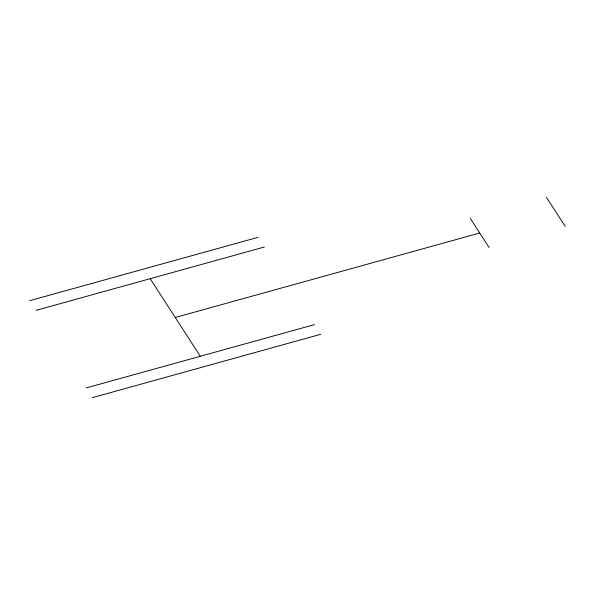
<?xml version="1.0" encoding="UTF-8"?>
<svg xmlns="http://www.w3.org/2000/svg" width="595" height="595" viewBox="0 0 595 595"><rect width="100%" height="100%" fill="white"/><g stroke="black" fill="none" stroke-linecap="round" stroke-linejoin="round"><path stroke-width="0.89" d="M29.75 300.668L258.111 237.316M36.012 310.359L264.373 247.014M175.25 317.485L479.734 233.017M86.126 387.947L314.487 324.602M92.389 397.646L320.75 334.301M546.455 197.354L565.25 226.45M470.34 218.469L489.135 247.565M150.193 278.691L200.307 356.271"/></g></svg>
